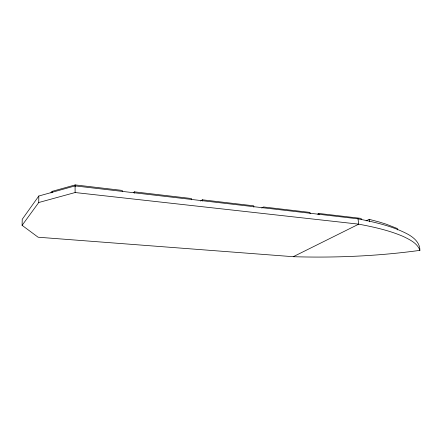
<?xml version="1.0" encoding="UTF-8"?>
<svg xmlns="http://www.w3.org/2000/svg" width="442" height="442" viewBox="0 0 442 442"><rect width="100%" height="100%" fill="white"/><g stroke="black" fill="none" stroke-linecap="round" stroke-linejoin="round"><path stroke-width="0.66" d="M52.095 192.712L52.106 191.369L75.19 184.916L122.274 190.43L122.307 191.745M22.1 225.343L38.741 202.519L38.819 196.016L75.085 185.9L358.003 218.829C374.816 222.21 391.905 225.906 407.226 233.89C413.519 237.232 420.033 242.547 419.9 250.371C377.965 256.128 335.539 257.951 293.245 256.703L38.111 237.216L22.1 225.343L22.222 219.304L38.819 196.016M50.918 192.961L52.106 191.369M133.374 192.784L134.34 191.845L191.48 198.535L191.557 199.79M200.668 201.071L202.309 199.801L253.719 205.823L253.841 207.171M261.774 208.077L263.487 206.972L309.997 212.414L310.146 213.701M317.66 214.121L318.853 213.453L361.125 218.403L361.296 219.635M293.245 256.703L358.738 224.155C373.899 227.028 389.12 230.37 403.347 236.503C409.723 239.658 417.408 243.128 419.9 250.371M366.12 220.873L369.192 219.348L379.065 221.95L386.104 224.149L397.446 228.569L397.656 229.895M38.741 202.519L75.118 192.535L358.738 224.155L358.003 218.829M369.192 219.348L369.54 221.79M318.853 213.453L319.008 214.729M202.309 199.801L202.386 201.049M134.34 191.845L134.385 193.148M75.19 184.916L75.195 186.275M75.085 185.9L75.118 192.535"/></g></svg>
